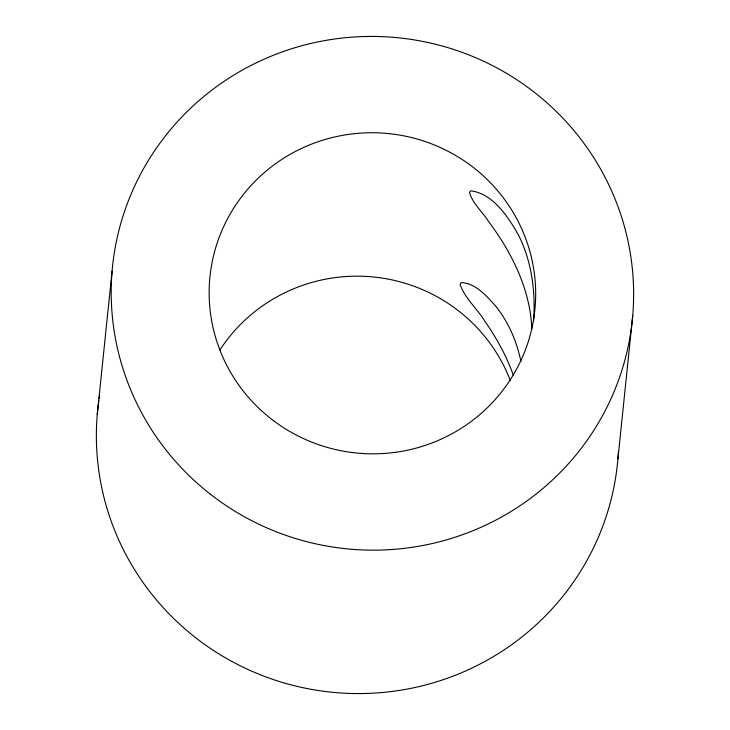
<?xml version="1.0" encoding="UTF-8"?>
<svg xmlns="http://www.w3.org/2000/svg" width="730" height="730" viewBox="0 0 730 730"><rect width="100%" height="100%" fill="white"/><g stroke="black" fill="none" stroke-linecap="round" stroke-linejoin="round"><path stroke-width="1.09" d="M533.539 321.601C535.747 291.726 531.787 260.756 517.871 233.919C507.578 216.107 492.714 193.541 470.695 190.804L469.509 192.464C472.611 203.296 481.782 211.18 487.859 220.433C495.36 230.716 502.651 241.219 508.691 252.443C521.722 275.739 530.737 301.8 531.796 328.628M97.254 414.613L112.073 271.186M617.927 458.814L632.746 315.387M513.281 375.165C506.565 355.948 496.528 338.081 484.976 321.382C477.247 308.699 464.91 298.406 460.019 284.262L461.214 282.592C475.577 283.14 486.399 295.878 495.442 305.806C508.381 321.839 516.749 341.266 520.91 361.368M219.894 349.98A163.292 160.509 5.9 0 1 374.371 277.081A163.292 160.509 5.9 0 1 510.316 380.494M618.447 451.295A261.267 256.814 5.9 0 1 332.761 692.323A261.267 256.814 5.9 0 1 98.815 400.715M99.125 398.58A261.267 256.814 5.9 0 1 99.618 395.395M210.386 494.21A261.267 256.814 5.9 0 0 630.875 331.42A261.267 256.814 5.9 0 0 275.967 54.248A261.267 256.814 5.9 0 0 210.386 494.21M273.476 420.653A163.292 160.509 5.9 0 0 534.351 314.247A163.292 160.509 5.9 0 0 309.401 144.969A163.292 160.509 5.9 0 0 273.476 420.653"/></g></svg>
